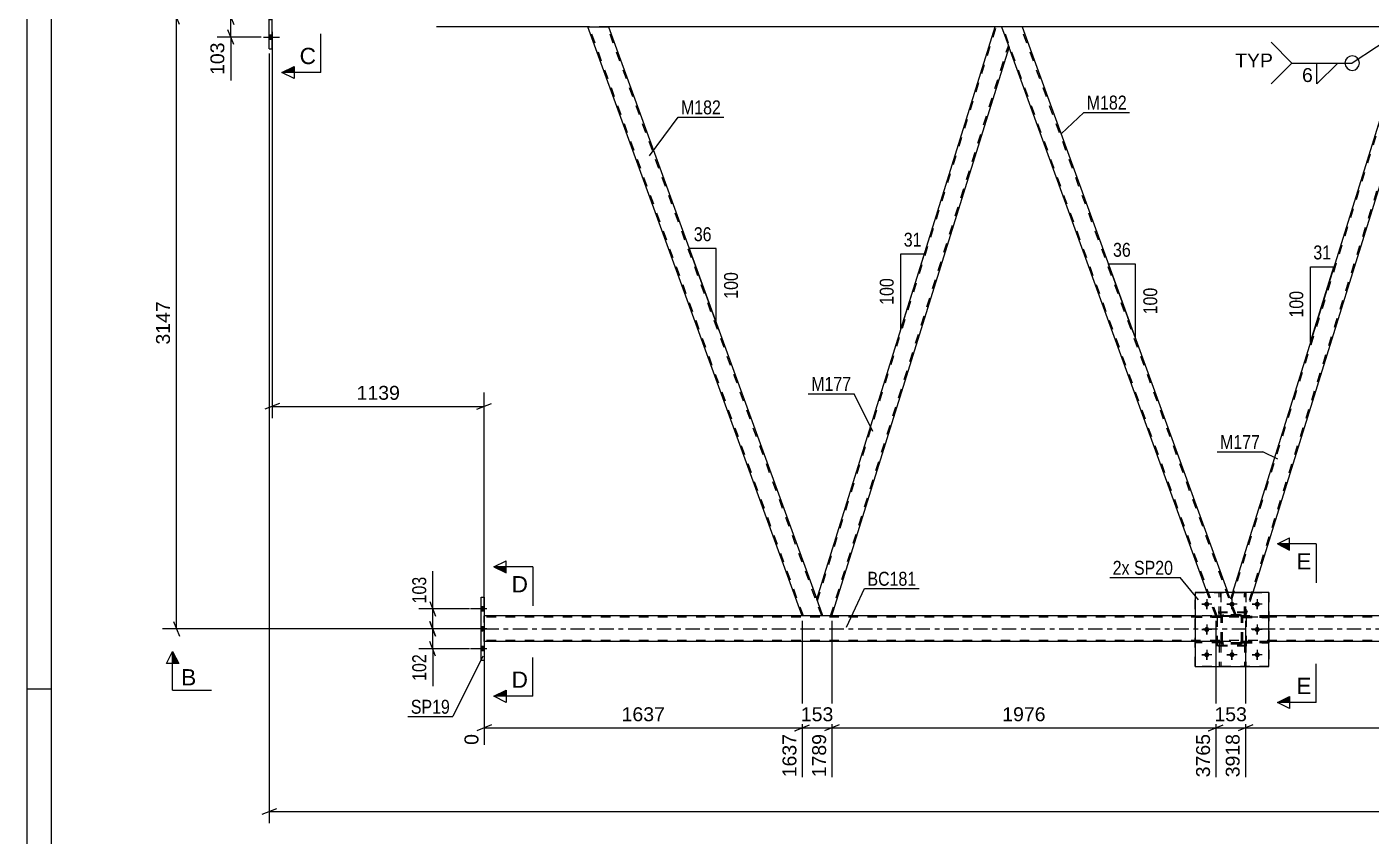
# Model space of a CAD drawing. Header units: millimetres. Extents: x 0 to 841, y 0 to 594.
# Drawn here: x 0 to 276.7, y 267.8 to 434.3 of the extents above; entities that cross this region are included whole.
import ezdxf

# ---------------------------------------------------------------- set-up
doc = ezdxf.new("R2010")
doc.units = ezdxf.units.MM
doc.linetypes.add('DXK_LINE_DOT2', pattern=[3.9198, 1.9599, -1.9599])
doc.linetypes.add('DXK_LINE_DOT3', pattern=[5.9187, 2.979, -0.9799, 0.9799, -0.9799])
doc.styles.add('Arial', font='ARIAL.TTF', dxfattribs={"height": 0.2})
doc.styles.add('Arial Narrow', font='ARIALN.TTF', dxfattribs={"height": 0.2})

# ---------------------------------------------------------------- blocks, each defined once
blk = doc.blocks.new('Unknown-318892525-1113')
at = {"color": 5, "linetype": 'Continuous'}
for p, q in [((0, 594), (0, 0)), ((5, 589), (5, 5)), ((5, 298), (0, 298))]:
    blk.add_line(p, q, dxfattribs=at)
blk = doc.blocks.new('Part-318892525-4749 - 4655')
at = {"color": 2, "linetype": 'Continuous'}
for p, q in [((162.61, 316.53), (199.31, 434.28)), ((200.63, 434.28), (199.31, 434.28)), ((200.63, 434.28), (202.18, 430.03)), ((165.72, 313.06), (202.18, 430.03)), ((163.87, 313.06), (162.61, 316.53))]:
    blk.add_line(p, q, dxfattribs=at)
at = {"color": 7, "linetype": 'DXK_LINE_DOT2'}
for p, q in [((162.74, 316.16), (199.56, 434.28)), ((165.46, 313.06), (202.04, 430.4)), ((165.72, 313.06), (163.87, 313.06))]:
    blk.add_line(p, q, dxfattribs=at)
blk = doc.blocks.new('Part-318892525-4721 - 4655')
at = {"color": 7, "linetype": 'DXK_LINE_DOT2'}
for p, q in [((250.63, 307.52), (250.95, 307.52)), ((250.63, 307.52), (250.63, 302.68)), ((250.95, 307.52), (250.95, 302.68)), ((250.63, 306.92), (250.95, 306.92)), ((250.95, 302.68), (250.63, 302.68))]:
    blk.add_line(p, q, dxfattribs=at)
blk = doc.blocks.new('Part-318892525-4722 - 4655')
at = {"color": 7, "linetype": 'DXK_LINE_DOT2'}
for p, q in [((245.43, 313.04), (245.43, 317.88)), ((245.43, 317.88), (245.75, 317.88)), ((245.75, 317.88), (245.75, 313.04)), ((245.43, 313.64), (245.75, 313.64)), ((245.75, 313.04), (245.43, 313.04))]:
    blk.add_line(p, q, dxfattribs=at)
blk = doc.blocks.new('Part-318892525-4736 - 4655')
at = {"color": 7, "linetype": 'DXK_LINE_DOT2'}
for p, q in [((245.88, 313.04), (240.48, 313.04)), ((240.48, 312.72), (240.48, 313.04)), ((245.88, 312.72), (240.48, 312.72)), ((245.28, 312.72), (245.28, 313.04)), ((245.88, 313.04), (245.88, 312.72))]:
    blk.add_line(p, q, dxfattribs=at)
blk = doc.blocks.new('Part-318892525-4743 - 4655')
at = {"color": 7, "linetype": 'DXK_LINE_DOT2'}
for p, q in [((245.75, 307.52), (245.43, 307.52)), ((245.43, 307.52), (245.43, 302.68)), ((245.75, 307.52), (245.75, 302.68)), ((245.43, 306.92), (245.75, 306.92)), ((245.43, 302.68), (245.75, 302.68))]:
    blk.add_line(p, q, dxfattribs=at)
blk = doc.blocks.new('Part-318892525-4693 - 4655')
at = {"color": 2, "linetype": 'Continuous'}
for p, q in [((49.87, 429.78), (49.87, 442.78)), ((50.51, 442.78), (49.87, 442.78)), ((50.51, 429.78), (50.51, 442.78)), ((49.87, 429.78), (50.51, 429.78))]:
    blk.add_line(p, q, dxfattribs=at)
blk = doc.blocks.new('Part-318892525-4708 - 4655')
at = {"color": 2, "linetype": 'Continuous'}
for p, q in [((93.51, 303.92), (93.51, 316.92)), ((93.51, 316.92), (94.15, 316.92)), ((94.15, 316.92), (94.15, 303.92)), ((94.15, 303.92), (93.51, 303.92))]:
    blk.add_line(p, q, dxfattribs=at)
blk = doc.blocks.new('Part-318892525-4719 - 4655')
at = {"color": 7, "linetype": 'DXK_LINE_DOT2'}
for p, q in [((245.88, 312.8), (245.91, 312.99)), ((245.91, 312.99), (245.88, 312.8)), ((245.88, 307.76), (245.88, 312.8)), ((246.12, 312.8), (246.14, 312.89)), ((246.12, 307.76), (246.12, 312.8)), ((246.14, 312.89), (246.19, 312.97)), ((246.17, 313.25), (246.36, 313.28)), ((246.36, 313.28), (246.17, 313.25)), ((246.19, 312.97), (246.27, 313.02)), ((246.27, 313.02), (246.36, 313.04)), ((249.8, 313.28), (246.36, 313.28)), ((246.36, 313.04), (249.8, 313.04)), ((249.8, 313.28), (249.98, 313.25)), ((249.98, 313.25), (249.8, 313.28)), ((249.8, 313.04), (249.89, 313.02)), ((249.89, 313.02), (249.97, 312.97)), ((249.97, 312.97), (250.02, 312.89)), ((250.02, 312.89), (250.04, 312.8)), ((250.04, 307.76), (250.04, 312.8)), ((250.24, 312.99), (250.28, 312.8)), ((250.28, 312.8), (250.24, 312.99)), ((250.28, 307.76), (250.28, 312.8)), ((245.91, 307.58), (245.88, 307.76)), ((245.88, 307.76), (245.91, 307.58)), ((246.14, 307.67), (246.12, 307.76)), ((246.19, 307.59), (246.14, 307.67)), ((246.36, 307.28), (246.17, 307.32)), ((246.17, 307.32), (246.36, 307.28)), ((246.27, 307.54), (246.19, 307.59)), ((246.36, 307.52), (246.27, 307.54)), ((249.8, 307.52), (246.36, 307.52)), ((249.8, 307.28), (246.36, 307.28)), ((249.89, 307.54), (249.8, 307.52)), ((249.98, 307.32), (249.8, 307.28)), ((249.8, 307.28), (249.98, 307.32)), ((249.97, 307.59), (249.89, 307.54)), ((250.02, 307.67), (249.97, 307.59)), ((250.04, 307.76), (250.02, 307.67)), ((250.28, 307.76), (250.24, 307.58)), ((250.24, 307.58), (250.28, 307.76))]:
    blk.add_line(p, q, dxfattribs=at)
at = {"color": 7, "linetype": 'DXK_LINE_DOT3'}
blk.add_line((248.08, 310.28), (248.08, 310.28), dxfattribs=at)
at = {"color": 7, "linetype": 'DXK_LINE_DOT2'}
for centre, start, end in [((246.36, 312.8), 112.5, 157.5), ((246.36, 312.8), 112.5, 157.5), ((249.8, 312.8), 22.5, 67.5), ((249.8, 312.8), 22.5, 67.5), ((246.36, 307.76), 202.5, 247.5), ((246.36, 307.76), 202.5, 247.5), ((249.8, 307.76), 292.5, 337.5), ((249.8, 307.76), 292.5, 337.5)]:
    blk.add_arc(centre, 0.48, start, end, dxfattribs=at)
blk = doc.blocks.new('Part-318892525-4720 - 4655')
at = {"color": 7, "linetype": 'DXK_LINE_DOT2'}
for p, q in [((245.43, 307.52), (245.75, 307.52)), ((245.43, 307.52), (245.43, 302.68)), ((245.75, 307.52), (245.75, 302.68)), ((245.43, 306.92), (245.75, 306.92)), ((245.75, 302.68), (245.43, 302.68))]:
    blk.add_line(p, q, dxfattribs=at)
blk = doc.blocks.new('Part-318892525-4733 - 4655')
at = {"color": 2, "linetype": 'Continuous'}
for p, q in [((245.43, 317.88), (245.43, 317.88)), ((245.75, 317.88), (245.43, 317.88)), ((245.75, 317.88), (245.75, 317.88))]:
    blk.add_line(p, q, dxfattribs=at)
at = {"color": 7, "linetype": 'DXK_LINE_DOT2'}
for p, q in [((245.43, 313.04), (245.43, 317.88)), ((245.75, 313.04), (245.75, 317.88)), ((245.43, 313.64), (245.75, 313.64)), ((245.75, 313.04), (245.43, 313.04))]:
    blk.add_line(p, q, dxfattribs=at)
blk = doc.blocks.new('Part-318892525-4734 - 4655')
at = {"color": 2, "linetype": 'Continuous'}
for p, q in [((250.63, 317.88), (250.63, 317.88)), ((250.95, 317.88), (250.63, 317.88)), ((250.95, 317.88), (250.95, 317.88))]:
    blk.add_line(p, q, dxfattribs=at)
at = {"color": 7, "linetype": 'DXK_LINE_DOT2'}
for p, q in [((250.63, 313.04), (250.63, 317.88)), ((250.95, 313.04), (250.95, 317.88)), ((250.63, 313.64), (250.95, 313.64)), ((250.95, 313.04), (250.63, 313.04))]:
    blk.add_line(p, q, dxfattribs=at)
blk = doc.blocks.new('Part-318892525-4735 - 4655')
at = {"color": 7, "linetype": 'DXK_LINE_DOT2'}
for p, q in [((245.88, 307.84), (240.48, 307.84)), ((240.48, 307.52), (240.48, 307.84)), ((245.88, 307.52), (240.48, 307.52)), ((245.28, 307.52), (245.28, 307.84)), ((245.88, 307.84), (245.88, 307.52))]:
    blk.add_line(p, q, dxfattribs=at)
blk = doc.blocks.new('Part-318892525-4744 - 4655')
at = {"color": 7, "linetype": 'DXK_LINE_DOT2'}
for p, q in [((250.95, 307.52), (250.63, 307.52)), ((250.63, 307.52), (250.63, 302.68)), ((250.95, 307.52), (250.95, 302.68)), ((250.63, 306.92), (250.95, 306.92)), ((250.63, 302.68), (250.95, 302.68))]:
    blk.add_line(p, q, dxfattribs=at)
blk = doc.blocks.new('Part-318892525-4754 - 4655')
at = {"color": 7, "linetype": 'DXK_LINE_DOT2'}
for p, q in [((284.7, 434.28), (247.88, 316.16)), ((287.17, 430.4), (250.6, 313.06)), ((248.16, 317.88), (247.74, 316.53)), ((249.01, 313.06), (247.74, 316.53)), ((252.35, 317.88), (250.85, 313.06)), ((250.85, 313.06), (249.01, 313.06))]:
    blk.add_line(p, q, dxfattribs=at)
at = {"color": 2, "linetype": 'Continuous'}
for p, q in [((284.44, 434.28), (248.16, 317.88)), ((285.76, 434.28), (284.44, 434.28)), ((287.31, 430.03), (285.76, 434.28)), ((287.31, 430.03), (252.35, 317.88))]:
    blk.add_line(p, q, dxfattribs=at)
blk = doc.blocks.new('Part-318892525-4769 - 4655')
at = {"color": 7, "linetype": 'DXK_LINE_DOT2'}
for p, q in [((250.63, 313.04), (250.63, 317.88)), ((250.63, 317.88), (250.95, 317.88)), ((250.95, 317.88), (250.95, 313.04)), ((250.63, 313.64), (250.95, 313.64)), ((250.95, 313.04), (250.63, 313.04))]:
    blk.add_line(p, q, dxfattribs=at)
blk = doc.blocks.new('Part-318892525-4770 - 4655')
at = {"color": 7, "linetype": 'DXK_LINE_DOT2'}
for p, q in [((245.88, 307.84), (240.48, 307.84)), ((240.48, 307.84), (240.48, 307.52)), ((245.88, 307.52), (240.48, 307.52)), ((245.28, 307.52), (245.28, 307.84)), ((245.88, 307.52), (245.88, 307.84))]:
    blk.add_line(p, q, dxfattribs=at)
blk = doc.blocks.new('Part-318892525-4780 - 4655')
at = {"color": 2, "linetype": 'Continuous'}
for p, q in [((159.61, 313.06), (115.49, 434.28)), ((115.49, 434.28), (119.75, 434.28)), ((119.75, 434.28), (162.61, 316.53))]:
    blk.add_line(p, q, dxfattribs=at)
at = {"color": 7, "linetype": 'DXK_LINE_DOT2'}
for p, q in [((159.87, 313.06), (115.75, 434.28)), ((115.75, 434.28), (115.77, 434.28)), ((163.62, 313.06), (119.5, 434.28)), ((163.87, 313.06), (162.61, 316.53)), ((163.87, 313.06), (159.61, 313.06))]:
    blk.add_line(p, q, dxfattribs=at)
blk = doc.blocks.new('Part-318892525-4781 - 4655')
at = {"color": 7, "linetype": 'DXK_LINE_DOT2'}
for p, q in [((245.88, 313.04), (240.48, 313.04)), ((240.48, 313.04), (240.48, 312.72)), ((245.88, 312.72), (240.48, 312.72)), ((245.28, 312.72), (245.28, 313.04)), ((245.88, 312.72), (245.88, 313.04))]:
    blk.add_line(p, q, dxfattribs=at)
blk = doc.blocks.new('Part-318892525-4782 - 4655')
at = {"color": 7, "linetype": 'DXK_LINE_DOT2'}
for p, q in [((255.68, 307.84), (250.28, 307.84)), ((250.28, 307.84), (250.28, 307.52)), ((250.28, 307.52), (255.68, 307.52)), ((250.88, 307.52), (250.88, 307.84)), ((255.68, 307.52), (255.68, 307.84))]:
    blk.add_line(p, q, dxfattribs=at)
blk = doc.blocks.new('Part-318892525-4783 - 4655')
at = {"color": 7, "linetype": 'DXK_LINE_DOT2'}
for p, q in [((255.68, 313.04), (250.28, 313.04)), ((250.28, 313.04), (250.28, 312.72)), ((250.28, 312.72), (255.68, 312.72)), ((250.88, 312.72), (250.88, 313.04)), ((255.68, 312.72), (255.68, 313.04))]:
    blk.add_line(p, q, dxfattribs=at)
blk = doc.blocks.new('Part-318892525-4784 - 4655')
at = {"color": 7, "linetype": 'DXK_LINE_DOT2'}
for p, q in [((245.88, 312.8), (245.91, 312.99)), ((245.91, 312.99), (245.88, 312.8)), ((245.88, 307.76), (245.88, 312.8)), ((246.12, 312.8), (246.14, 312.89)), ((246.12, 307.76), (246.12, 312.8)), ((246.14, 312.89), (246.19, 312.97)), ((246.17, 313.25), (246.36, 313.28)), ((246.36, 313.28), (246.17, 313.25)), ((246.19, 312.97), (246.27, 313.02)), ((246.27, 313.02), (246.36, 313.04)), ((249.8, 313.28), (246.36, 313.28)), ((246.36, 313.04), (249.8, 313.04)), ((249.8, 313.28), (249.98, 313.25)), ((249.98, 313.25), (249.8, 313.28)), ((249.8, 313.04), (249.89, 313.02)), ((249.89, 313.02), (249.97, 312.97)), ((249.97, 312.97), (250.02, 312.89)), ((250.02, 312.89), (250.04, 312.8)), ((250.04, 307.76), (250.04, 312.8)), ((250.24, 312.99), (250.28, 312.8)), ((250.28, 312.8), (250.24, 312.99)), ((250.28, 307.76), (250.28, 312.8)), ((245.91, 307.58), (245.88, 307.76)), ((245.88, 307.76), (245.91, 307.58)), ((246.14, 307.67), (246.12, 307.76)), ((246.19, 307.59), (246.14, 307.67)), ((246.36, 307.28), (246.17, 307.32)), ((246.17, 307.32), (246.36, 307.28)), ((246.27, 307.54), (246.19, 307.59)), ((246.36, 307.52), (246.27, 307.54)), ((249.8, 307.52), (246.36, 307.52)), ((249.8, 307.28), (246.36, 307.28)), ((249.89, 307.54), (249.8, 307.52)), ((249.98, 307.32), (249.8, 307.28)), ((249.8, 307.28), (249.98, 307.32)), ((249.97, 307.59), (249.89, 307.54)), ((250.02, 307.67), (249.97, 307.59)), ((250.04, 307.76), (250.02, 307.67)), ((250.28, 307.76), (250.24, 307.58)), ((250.24, 307.58), (250.28, 307.76))]:
    blk.add_line(p, q, dxfattribs=at)
at = {"color": 7, "linetype": 'DXK_LINE_DOT3'}
blk.add_line((248.08, 310.28), (248.08, 310.28), dxfattribs=at)
at = {"color": 7, "linetype": 'DXK_LINE_DOT2'}
for centre, start, end in [((246.36, 312.8), 112.5, 157.5), ((246.36, 312.8), 112.5, 157.5), ((249.8, 312.8), 22.5, 67.5), ((249.8, 312.8), 22.5, 67.5), ((246.36, 307.76), 202.5, 247.5), ((246.36, 307.76), 202.5, 247.5), ((249.8, 307.76), 292.5, 337.5), ((249.8, 307.76), 292.5, 337.5)]:
    blk.add_arc(centre, 0.48, start, end, dxfattribs=at)
blk = doc.blocks.new('Part-318892525-4785 - 4655')
at = {"color": 7, "linetype": 'DXK_LINE_DOT2'}
for p, q in [((251.08, 313.68), (245.08, 313.68)), ((245.08, 306.88), (245.08, 313.68)), ((251.08, 306.88), (251.08, 313.68)), ((251.08, 306.88), (245.08, 306.88))]:
    blk.add_line(p, q, dxfattribs=at)
blk = doc.blocks.new('Part-318892525-4786 - 4655')
at = {"color": 7, "linetype": 'DXK_LINE_DOT2'}
for p, q in [((251.08, 313.82), (245.08, 313.82)), ((245.08, 307.02), (245.08, 313.82)), ((251.08, 307.02), (251.08, 313.82)), ((251.08, 307.02), (245.08, 307.02))]:
    blk.add_line(p, q, dxfattribs=at)
blk = doc.blocks.new('Part-318892525-4791 - 4655')
at = {"color": 2, "linetype": 'Continuous'}
for p, q in [((204.89, 434.28), (200.63, 434.28)), ((204.89, 434.28), (247.25, 317.88)), ((242.99, 317.88), (202.18, 430.03))]:
    blk.add_line(p, q, dxfattribs=at)
at = {"color": 7, "linetype": 'DXK_LINE_DOT2'}
for p, q in [((200.63, 434.28), (202.18, 430.03)), ((245, 313.06), (200.88, 434.28)), ((200.88, 434.28), (200.9, 434.28)), ((248.75, 313.06), (204.63, 434.28)), ((244.75, 313.06), (242.99, 317.88)), ((249.01, 313.06), (247.25, 317.88)), ((249.01, 313.06), (244.75, 313.06))]:
    blk.add_line(p, q, dxfattribs=at)
blk = doc.blocks.new('Part-318892525-4819 - 4655')
at = {"color": 7, "linetype": 'DXK_LINE_DOT2'}
for p, q in [((250.28, 312.72), (250.28, 313.04)), ((250.28, 313.04), (255.68, 313.04)), ((255.68, 312.72), (250.28, 312.72)), ((250.88, 312.72), (250.88, 313.04)), ((255.68, 313.04), (255.68, 312.72))]:
    blk.add_line(p, q, dxfattribs=at)
blk = doc.blocks.new('Part-318892525-4824 - 4655')
at = {"color": 7, "linetype": 'DXK_LINE_DOT2'}
for p, q in [((240.48, 302.68), (240.48, 317.88)), ((240.48, 317.88), (255.68, 317.88)), ((255.68, 317.88), (255.68, 302.68)), ((255.68, 302.68), (240.48, 302.68))]:
    blk.add_line(p, q, dxfattribs=at)
blk = doc.blocks.new('Part-318892525-4829 - 4655')
at = {"color": 2, "linetype": 'Continuous'}
for p, q in [((255.68, 317.88), (240.48, 317.88)), ((240.48, 317.88), (240.48, 302.68)), ((255.68, 302.68), (255.68, 317.88)), ((240.48, 302.68), (255.68, 302.68))]:
    blk.add_line(p, q, dxfattribs=at)
blk = doc.blocks.new('Part-318892525-4842 - 4655')
at = {"color": 7, "linetype": 'DXK_LINE_DOT2'}
for p, q in [((250.28, 307.52), (250.28, 307.84)), ((250.28, 307.84), (255.68, 307.84)), ((255.68, 307.52), (250.28, 307.52)), ((250.88, 307.52), (250.88, 307.84)), ((255.68, 307.84), (255.68, 307.52))]:
    blk.add_line(p, q, dxfattribs=at)
blk = doc.blocks.new('Bolt-318892525-4871 - 4655')
at = {"linetype": 'Continuous'}
for points in [[(50.51, 439.94), (50.51, 440.82), (49.87, 440.82), (49.87, 439.94)], [(50.51, 439.94), (50.51, 440.82), (49.87, 440.82), (49.87, 439.94)], [(50.51, 439.94), (50.51, 440.82), (49.87, 440.82), (49.87, 439.94)], [(50.51, 435.82), (50.51, 436.7), (49.87, 436.7), (49.87, 435.82)], [(50.51, 435.82), (50.51, 436.7), (49.87, 436.7), (49.87, 435.82)], [(50.51, 431.74), (50.51, 432.62), (49.87, 432.62), (49.87, 431.74)], [(50.51, 431.74), (50.51, 432.62), (49.87, 432.62), (49.87, 431.74)], [(50.51, 431.74), (50.51, 432.62), (49.87, 432.62), (49.87, 431.74)]]:
    blk.add_hatch(color=1, dxfattribs=at).paths.add_polyline_path(points)
at = {"color": 1, "linetype": 'Continuous'}
for p, q in [((48.71, 440.38), (52.03, 440.38)), ((48.71, 440.38), (52.03, 440.38)), ((48.71, 440.38), (52.03, 440.38)), ((49.87, 440.82), (50.51, 440.82)), ((49.87, 440.82), (50.51, 440.82)), ((49.87, 440.82), (50.51, 440.82)), ((49.87, 439.94), (50.51, 439.94)), ((49.87, 439.94), (50.51, 439.94)), ((49.87, 439.94), (50.51, 439.94)), ((48.71, 436.26), (52.03, 436.26)), ((48.71, 436.26), (52.03, 436.26)), ((49.87, 436.7), (50.51, 436.7)), ((49.87, 436.7), (50.51, 436.7)), ((49.87, 435.82), (50.51, 435.82)), ((49.87, 435.82), (50.51, 435.82)), ((48.71, 432.18), (52.03, 432.18)), ((48.71, 432.18), (52.03, 432.18)), ((48.71, 432.18), (52.03, 432.18)), ((49.87, 432.62), (50.51, 432.62)), ((49.87, 432.62), (50.51, 432.62)), ((49.87, 432.62), (50.51, 432.62)), ((49.87, 431.74), (50.51, 431.74)), ((49.87, 431.74), (50.51, 431.74)), ((49.87, 431.74), (50.51, 431.74))]:
    blk.add_line(p, q, dxfattribs=at)
blk = doc.blocks.new('Bolt-318892525-4874 - 4655')
at = {"linetype": 'Continuous'}
for points in [[(94.15, 314.08), (94.15, 314.96), (93.51, 314.96), (93.51, 314.08)], [(94.15, 314.08), (94.15, 314.96), (93.51, 314.96), (93.51, 314.08)], [(94.15, 314.08), (94.15, 314.96), (93.51, 314.96), (93.51, 314.08)], [(94.15, 309.96), (94.15, 310.84), (93.51, 310.84), (93.51, 309.96)], [(94.15, 309.96), (94.15, 310.84), (93.51, 310.84), (93.51, 309.96)], [(94.15, 305.88), (94.15, 306.76), (93.51, 306.76), (93.51, 305.88)], [(94.15, 305.88), (94.15, 306.76), (93.51, 306.76), (93.51, 305.88)], [(94.15, 305.88), (94.15, 306.76), (93.51, 306.76), (93.51, 305.88)]]:
    blk.add_hatch(color=1, dxfattribs=at).paths.add_polyline_path(points)
at = {"color": 1, "linetype": 'Continuous'}
for p, q in [((94.67, 314.52), (91.35, 314.52)), ((94.67, 314.52), (91.35, 314.52)), ((94.67, 314.52), (91.35, 314.52)), ((94.15, 314.96), (93.51, 314.96)), ((94.15, 314.96), (93.51, 314.96)), ((94.15, 314.96), (93.51, 314.96)), ((94.15, 314.08), (93.51, 314.08)), ((94.15, 314.08), (93.51, 314.08)), ((94.15, 314.08), (93.51, 314.08)), ((94.67, 310.4), (91.35, 310.4)), ((94.67, 310.4), (91.35, 310.4)), ((94.15, 310.84), (93.51, 310.84)), ((94.15, 310.84), (93.51, 310.84)), ((94.15, 309.96), (93.51, 309.96)), ((94.15, 309.96), (93.51, 309.96)), ((94.67, 306.32), (91.35, 306.32)), ((94.67, 306.32), (91.35, 306.32)), ((94.67, 306.32), (91.35, 306.32)), ((94.15, 306.76), (93.51, 306.76)), ((94.15, 306.76), (93.51, 306.76)), ((94.15, 306.76), (93.51, 306.76)), ((94.15, 305.88), (93.51, 305.88)), ((94.15, 305.88), (93.51, 305.88)), ((94.15, 305.88), (93.51, 305.88))]:
    blk.add_line(p, q, dxfattribs=at)
blk = doc.blocks.new('Bolt-318892525-4875 - 4655')
at = {"color": 1, "linetype": 'Continuous'}
for p, q in [((241.84, 315.48), (242.53, 315.48)), ((242.88, 316.52), (242.88, 315.83)), ((243.92, 315.48), (243.22, 315.48)), ((247.04, 315.48), (247.73, 315.48)), ((248.08, 316.52), (248.08, 315.83)), ((249.12, 315.48), (248.42, 315.48)), ((252.24, 315.48), (252.93, 315.48)), ((253.28, 316.52), (253.28, 315.83)), ((254.32, 315.48), (253.62, 315.48)), ((242.88, 314.44), (242.88, 315.14)), ((248.08, 314.44), (248.08, 315.14)), ((253.28, 314.44), (253.28, 315.14)), ((241.84, 310.28), (242.53, 310.28)), ((242.88, 311.32), (242.88, 310.63)), ((242.88, 309.24), (242.88, 309.94)), ((243.92, 310.28), (243.22, 310.28)), ((252.24, 310.28), (252.93, 310.28)), ((253.28, 311.32), (253.28, 310.63)), ((253.28, 309.24), (253.28, 309.94)), ((254.32, 310.28), (253.62, 310.28)), ((241.84, 305.08), (242.53, 305.08)), ((242.88, 306.12), (242.88, 305.43)), ((242.88, 304.04), (242.88, 304.74)), ((243.92, 305.08), (243.22, 305.08)), ((247.04, 305.08), (247.73, 305.08)), ((248.08, 306.12), (248.08, 305.43)), ((248.08, 304.04), (248.08, 304.74)), ((249.12, 305.08), (248.42, 305.08)), ((252.24, 305.08), (252.93, 305.08)), ((253.28, 306.12), (253.28, 305.43)), ((253.28, 304.04), (253.28, 304.74)), ((254.32, 305.08), (253.62, 305.08))]:
    blk.add_line(p, q, dxfattribs=at)
blk = doc.blocks.new('Bolt-318892525-4908 - 4655')
at = {"linetype": 'Continuous'}
for points in [[(243.4, 315.48, -1), (242.36, 315.48, -1)], [(248.6, 315.48, -1), (247.56, 315.48, -1)], [(253.8, 315.48, -1), (252.76, 315.48, -1)], [(243.4, 310.28, -1), (242.36, 310.28, -1)], [(253.8, 310.28, -1), (252.76, 310.28, -1)], [(243.4, 305.08, -1), (242.36, 305.08, -1)], [(248.6, 305.08, -1), (247.56, 305.08, -1)], [(253.8, 305.08, -1), (252.76, 305.08, -1)]]:
    blk.add_hatch(color=1, dxfattribs=at).paths.add_polyline_path(points)
at = {"color": 1, "linetype": 'Continuous'}
for p, q in [((243.92, 315.48), (241.84, 315.48)), ((242.88, 316.52), (242.88, 314.44)), ((249.12, 315.48), (247.04, 315.48)), ((248.08, 316.52), (248.08, 314.44)), ((254.32, 315.48), (252.24, 315.48)), ((253.28, 316.52), (253.28, 314.44)), ((243.92, 310.28), (241.84, 310.28)), ((242.88, 311.32), (242.88, 309.24)), ((254.32, 310.28), (252.24, 310.28)), ((253.28, 311.32), (253.28, 309.24)), ((243.92, 305.08), (241.84, 305.08)), ((242.88, 306.12), (242.88, 304.04)), ((249.12, 305.08), (247.04, 305.08)), ((248.08, 306.12), (248.08, 304.04)), ((254.32, 305.08), (252.24, 305.08)), ((253.28, 306.12), (253.28, 304.04))]:
    blk.add_line(p, q, dxfattribs=at)
blk = doc.blocks.new('Part-318892525-5029 - 4655')
at = {"color": 2, "linetype": 'Continuous'}
for p, q in [((115.49, 434.28), (84.35, 434.28)), ((199.31, 434.28), (119.75, 434.28)), ((284.44, 434.28), (204.89, 434.28))]:
    blk.add_line(p, q, dxfattribs=at)
at = {"color": 7, "linetype": 'DXK_LINE_DOT2'}
for p, q in [((119.75, 434.28), (115.49, 434.28)), ((204.89, 434.28), (199.31, 434.28))]:
    blk.add_line(p, q, dxfattribs=at)
blk = doc.blocks.new('Part-318892525-5034 - 4655')
at = {"color": 2, "linetype": 'Continuous'}
for p, q in [((240.48, 313.06), (94.15, 313.06)), ((495.69, 313.06), (255.68, 313.06)), ((240.48, 307.78), (94.15, 307.78)), ((495.69, 307.78), (255.68, 307.78))]:
    blk.add_line(p, q, dxfattribs=at)
at = {"color": 7, "linetype": 'DXK_LINE_DOT2'}
for p, q in [((94.15, 307.78), (94.15, 313.06)), ((778.64, 312.82), (94.15, 312.82)), ((255.68, 313.06), (240.48, 313.06)), ((778.64, 308.02), (94.15, 308.02)), ((255.68, 307.78), (240.48, 307.78))]:
    blk.add_line(p, q, dxfattribs=at)
at = {"color": 7, "linetype": 'DXK_LINE_DOT3'}
blk.add_line((94.15, 310.42), (778.64, 310.42), dxfattribs=at)
blk = doc.blocks.new('StraightDimension-318892525-6039 - 4655')
at = {"color": 7, "linetype": 'Continuous'}
for p, q in [((165.72, 312.06), (165.72, 279.87)), ((244.75, 312.06), (244.75, 279.87)), ((167.22, 290.66), (164.22, 289.46)), ((243.25, 289.46), (246.25, 290.66)), ((165.72, 290.06), (244.75, 290.06))]:
    blk.add_line(p, q, dxfattribs=at)
at = {"color": 0}
blk.add_wipeout([(210.28, 290.81), (210.28, 295.01), (200.19, 295.01), (200.19, 290.81)], dxfattribs=at)
at = {"color": 0, "linetype": 'Continuous'}
blk.add_wipeout([(244.15, 289.36), (239.95, 289.36), (239.95, 279.27), (244.15, 279.27)], dxfattribs=at)
at = {"color": 3, "style": 'Arial'}
blk.add_text('1976', height=2.865, dxfattribs=at).set_placement((200.79, 291.41))
at = {"color": 3, "linetype": 'Continuous', "style": 'Arial'}
blk.add_text('3765', height=2.865, rotation=90.0002, dxfattribs=at).set_placement((243.55, 279.87))
blk = doc.blocks.new('AngleDimension-318892525-6091 - 4655')
at = {"color": 7, "linetype": 'Continuous'}
for p, q in [((264.25, 384.94), (269.07, 384.94)), ((264.25, 369.48), (269.07, 384.94)), ((264.25, 369.48), (264.25, 384.94)), ((265.8, 374.48), (269.07, 384.94))]:
    blk.add_line(p, q, dxfattribs=at)
at = {"color": 0}
for points in [[(269.08, 385.84), (269.08, 390.04), (264.23, 390.04), (264.23, 385.84)], [(263.35, 380.55), (259.15, 380.55), (259.15, 373.87), (263.35, 373.87)]]:
    blk.add_wipeout(points, dxfattribs=at)
at = {"color": 3, "style": 'Arial Narrow'}
blk.add_text('31', height=2.863, dxfattribs=at).set_placement((264.83, 386.44))
blk.add_text('100', height=2.863, rotation=90.0002, dxfattribs=at).set_placement((262.75, 374.47))
blk = doc.blocks.new('StraightDimension-318892525-5765 - 4655')
at = {"color": 7, "linetype": 'Continuous'}
for p, q in [((159.61, 312.06), (159.61, 279.87)), ((94.15, 306.78), (94.15, 286.54)), ((95.65, 290.66), (92.65, 289.46)), ((158.11, 289.46), (161.11, 290.66)), ((94.15, 290.06), (159.61, 290.06))]:
    blk.add_line(p, q, dxfattribs=at)
at = {"color": 0}
blk.add_wipeout([(131.93, 290.81), (131.93, 295.01), (121.83, 295.01), (121.83, 290.81)], dxfattribs=at)
at = {"color": 0, "linetype": 'Continuous'}
for points in [[(93.55, 289.36), (89.35, 289.36), (89.35, 285.94), (93.55, 285.94)], [(159.01, 289.36), (154.81, 289.36), (154.81, 279.27), (159.01, 279.27)]]:
    blk.add_wipeout(points, dxfattribs=at)
at = {"color": 3, "style": 'Arial'}
blk.add_text('1637', height=2.865, dxfattribs=at).set_placement((122.43, 291.41))
at = {"color": 3, "linetype": 'Continuous', "style": 'Arial'}
for s, height, p in [('0', 2.87, (92.95, 286.54)), ('1637', 2.865, (158.41, 279.87))]:
    blk.add_text(s, height=height, rotation=90.0002, dxfattribs=at).set_placement(p)
blk = doc.blocks.new('StraightDimension-318892525-12120 - 4655')
at = {"color": 7, "linetype": 'Continuous'}
for p, q in [((91.11, 310.4), (80.7, 310.4)), ((82.95, 311.9), (84.15, 308.9)), ((83.55, 306.32), (83.55, 310.4)), ((84.15, 304.82), (82.95, 307.82)), ((91.11, 306.32), (80.7, 306.32))]:
    blk.add_line(p, q, dxfattribs=at)
at = {"color": 0}
blk.add_wipeout([(82.8, 305.8), (78.6, 305.8), (78.6, 299.11), (82.8, 299.11)], dxfattribs=at)
at = {"color": 7, "linetype": 'Continuous'}
blk.add_line((83.55, 306.32), (83.55, 298.59), dxfattribs=at)
blk.add_line((83.55, 306.32), (83.55, 298.59), dxfattribs=at)
at = {"color": 3, "style": 'Arial Narrow'}
blk.add_text('102', height=2.863, rotation=90.0002, dxfattribs=at).set_placement((82.2, 299.71))
blk = doc.blocks.new('StraightDimension-318892525-6076 - 4655')
at = {"color": 7, "linetype": 'Continuous'}
for p, q in [((31.4, 434.78), (30.2, 437.78)), ((49.51, 436.28), (27.95, 436.28)), ((30.8, 310.42), (30.8, 436.28)), ((92.51, 310.42), (27.95, 310.42)), ((30.2, 311.92), (31.4, 308.92))]:
    blk.add_line(p, q, dxfattribs=at)
at = {"color": 0}
blk.add_wipeout([(30.05, 378.4), (25.85, 378.4), (25.85, 368.31), (30.05, 368.31)], dxfattribs=at)
at = {"color": 3, "style": 'Arial'}
blk.add_text('3147', height=2.865, rotation=90.0002, dxfattribs=at).set_placement((29.45, 368.91))
blk = doc.blocks.new('AngleDimension-318892525-5162 - 4655')
at = {"color": 7, "linetype": 'Continuous'}
for p, q in [((179.93, 387.57), (184.75, 387.57)), ((179.93, 372.1), (184.75, 387.57)), ((179.93, 372.1), (179.93, 387.57)), ((180.61, 374.29), (184.75, 387.57))]:
    blk.add_line(p, q, dxfattribs=at)
at = {"color": 0}
for points in [[(184.77, 388.47), (184.77, 392.67), (179.91, 392.67), (179.91, 388.47)], [(179.03, 383.18), (174.83, 383.18), (174.83, 376.49), (179.03, 376.49)]]:
    blk.add_wipeout(points, dxfattribs=at)
at = {"color": 3, "style": 'Arial Narrow'}
blk.add_text('31', height=2.863, dxfattribs=at).set_placement((180.51, 389.07))
blk.add_text('100', height=2.863, rotation=90.0002, dxfattribs=at).set_placement((178.43, 377.09))
blk = doc.blocks.new('StraightDimension-318892525-5675 - 4655')
at = {"color": 7, "linetype": 'Continuous'}
for p, q in [((41.39, 437.78), (42.59, 434.78)), ((48.87, 436.28), (39.14, 436.28)), ((41.99, 432.18), (41.99, 436.28)), ((48.25, 432.18), (39.14, 432.18)), ((42.59, 430.68), (41.39, 433.68))]:
    blk.add_line(p, q, dxfattribs=at)
at = {"color": 0}
blk.add_wipeout([(41.24, 431.66), (37.04, 431.66), (37.04, 423.79), (41.24, 423.79)], dxfattribs=at)
at = {"color": 7, "linetype": 'Continuous'}
blk.add_line((41.99, 432.18), (41.99, 423.26), dxfattribs=at)
blk.add_line((41.99, 432.18), (41.99, 423.26), dxfattribs=at)
at = {"color": 3, "style": 'Arial'}
blk.add_text('103', height=2.865, rotation=90.0002, dxfattribs=at).set_placement((40.64, 424.39))
blk = doc.blocks.new('StraightDimension-318892525-5692 - 4655')
at = {"color": 7, "linetype": 'Continuous'}
for p, q in [((49.87, 428.78), (49.87, 270.41)), ((51.37, 273.41), (48.37, 272.21)), ((49.87, 272.81), (787.9, 272.81))]:
    blk.add_line(p, q, dxfattribs=at)
blk = doc.blocks.new('StraightDimension-318892525-5743 - 4655')
at = {"color": 7, "linetype": 'Continuous'}
for p, q in [((50.51, 433.28), (50.51, 353.8)), ((94.15, 314.06), (94.15, 359.05)), ((52.01, 356.8), (49.01, 355.6)), ((50.51, 356.2), (94.15, 356.2)), ((92.65, 355.6), (95.65, 356.8))]:
    blk.add_line(p, q, dxfattribs=at)
at = {"color": 0}
blk.add_wipeout([(77.38, 356.95), (77.38, 361.15), (67.28, 361.15), (67.28, 356.95)], dxfattribs=at)
at = {"color": 3, "style": 'Arial'}
blk.add_text('1139', height=2.865, dxfattribs=at).set_placement((67.88, 357.55))
blk = doc.blocks.new('AngleDimension-318892525-15263 - 4655')
at = {"color": 7, "linetype": 'Continuous'}
for p, q in [((141.88, 388.69), (136.34, 388.69)), ((141.88, 373.47), (136.34, 388.69)), ((141.88, 373.47), (141.88, 388.69)), ((142.62, 371.45), (141.88, 373.47))]:
    blk.add_line(p, q, dxfattribs=at)
at = {"color": 0}
for points in [[(141.54, 389.59), (141.54, 393.79), (136.69, 393.79), (136.69, 389.59)], [(146.98, 384.42), (142.78, 384.42), (142.78, 377.74), (146.98, 377.74)]]:
    blk.add_wipeout(points, dxfattribs=at)
at = {"color": 3, "style": 'Arial Narrow'}
blk.add_text('36', height=2.863, dxfattribs=at).set_placement((137.29, 390.19))
blk.add_text('100', height=2.863, rotation=90.0002, dxfattribs=at).set_placement((146.38, 378.34))
blk = doc.blocks.new('StraightDimension-318892525-6003 - 4655')
at = {"color": 7, "linetype": 'Continuous'}
for p, q in [((250.85, 312.06), (250.85, 279.87)), ((329.88, 312.06), (329.88, 279.87)), ((252.35, 290.66), (249.35, 289.46)), ((328.38, 289.46), (331.38, 290.66)), ((250.85, 290.06), (329.88, 290.06))]:
    blk.add_line(p, q, dxfattribs=at)
at = {"color": 0}
blk.add_wipeout([(295.41, 290.81), (295.41, 295.01), (285.32, 295.01), (285.32, 290.81)], dxfattribs=at)
at = {"color": 0, "linetype": 'Continuous'}
blk.add_wipeout([(329.28, 289.36), (325.08, 289.36), (325.08, 279.27), (329.28, 279.27)], dxfattribs=at)
at = {"color": 3, "style": 'Arial'}
blk.add_text('1976', height=2.865, dxfattribs=at).set_placement((285.92, 291.41))
at = {"color": 3, "linetype": 'Continuous', "style": 'Arial'}
blk.add_text('5893', height=2.865, rotation=90.0002, dxfattribs=at).set_placement((328.68, 279.87))
blk = doc.blocks.new('StraightDimension-318892525-6023 - 4655')
at = {"color": 7, "linetype": 'Continuous'}
for p, q in [((244.75, 312.06), (244.75, 279.87)), ((250.85, 312.06), (250.85, 279.87)), ((243.25, 289.46), (246.25, 290.66)), ((252.35, 290.66), (249.35, 289.46)), ((244.75, 290.06), (250.85, 290.06))]:
    blk.add_line(p, q, dxfattribs=at)
at = {"color": 0}
blk.add_wipeout([(251.74, 290.81), (251.74, 295.01), (243.86, 295.01), (243.86, 290.81)], dxfattribs=at)
at = {"color": 0, "linetype": 'Continuous'}
blk.add_wipeout([(250.25, 289.36), (246.05, 289.36), (246.05, 279.27), (250.25, 279.27)], dxfattribs=at)
at = {"color": 3, "style": 'Arial'}
blk.add_text('153', height=2.865, dxfattribs=at).set_placement((244.46, 291.41))
at = {"color": 3, "linetype": 'Continuous', "style": 'Arial'}
blk.add_text('3918', height=2.865, rotation=90.0002, dxfattribs=at).set_placement((249.65, 279.87))
blk = doc.blocks.new('StraightDimension-318892525-6055 - 4655')
at = {"color": 7, "linetype": 'Continuous'}
for p, q in [((159.61, 312.06), (159.61, 279.87)), ((165.72, 312.06), (165.72, 279.87)), ((158.11, 289.46), (161.11, 290.66)), ((167.22, 290.66), (164.22, 289.46)), ((159.61, 290.06), (165.72, 290.06))]:
    blk.add_line(p, q, dxfattribs=at)
at = {"color": 0}
blk.add_wipeout([(166.6, 290.81), (166.6, 295.01), (158.73, 295.01), (158.73, 290.81)], dxfattribs=at)
at = {"color": 0, "linetype": 'Continuous'}
blk.add_wipeout([(165.12, 289.36), (160.92, 289.36), (160.92, 279.27), (165.12, 279.27)], dxfattribs=at)
at = {"color": 3, "style": 'Arial'}
blk.add_text('153', height=2.865, dxfattribs=at).set_placement((159.33, 291.41))
at = {"color": 3, "linetype": 'Continuous', "style": 'Arial'}
blk.add_text('1789', height=2.865, rotation=90.0002, dxfattribs=at).set_placement((164.52, 279.87))
blk = doc.blocks.new('StraightDimension-318892525-12122 - 4655')
at = {"color": 7, "linetype": 'Continuous'}
for p, q in [((82.95, 316.02), (84.15, 313.02)), ((91.11, 314.52), (80.7, 314.52)), ((83.55, 310.4), (83.55, 314.52)), ((91.11, 310.4), (80.7, 310.4)), ((84.15, 308.9), (82.95, 311.9))]:
    blk.add_line(p, q, dxfattribs=at)
at = {"color": 0}
blk.add_wipeout([(82.8, 321.73), (78.6, 321.73), (78.6, 315.05), (82.8, 315.05)], dxfattribs=at)
at = {"color": 7, "linetype": 'Continuous'}
blk.add_line((83.55, 314.52), (83.55, 322.26), dxfattribs=at)
blk.add_line((83.55, 314.52), (83.55, 322.26), dxfattribs=at)
at = {"color": 3, "style": 'Arial Narrow'}
blk.add_text('103', height=2.863, rotation=90.0002, dxfattribs=at).set_placement((82.2, 315.65))
blk = doc.blocks.new('AngleDimension-318892525-15277 - 4655')
at = {"color": 7, "linetype": 'Continuous'}
for p, q in [((227.75, 371.47), (222.65, 385.48)), ((228.19, 385.48), (222.65, 385.48)), ((228.19, 370.26), (222.65, 385.48)), ((228.19, 370.26), (228.19, 385.48))]:
    blk.add_line(p, q, dxfattribs=at)
at = {"color": 0}
for points in [[(227.85, 386.38), (227.85, 390.58), (222.99, 390.58), (222.99, 386.38)], [(233.29, 381.21), (229.09, 381.21), (229.09, 374.53), (233.29, 374.53)]]:
    blk.add_wipeout(points, dxfattribs=at)
at = {"color": 3, "style": 'Arial Narrow'}
blk.add_text('36', height=2.863, dxfattribs=at).set_placement((223.59, 386.98))
blk.add_text('100', height=2.863, rotation=90.0002, dxfattribs=at).set_placement((232.69, 375.13))
blk = doc.blocks.new('WeldMark-318892525-6353 - 4655')
at = {"linetype": 'Continuous'}
blk.add_hatch(color=30, dxfattribs=at).paths.add_polyline_path([(281.6, 433.5), (284.52, 434.52), (282.42, 432.25)])
at = {"color": 30, "linetype": 'Continuous'}
blk.add_line((284.52, 434.52), (272.82, 426.84), dxfattribs=at)
at = {"color": 3, "linetype": 'Continuous'}
for q in [(256.11, 431.13), (256.11, 422.56)]:
    blk.add_line((260.39, 426.84), q, dxfattribs=at)
for start, end in [(90, 270), (270, 90)]:
    blk.add_arc((272.82, 426.84), 1.5, start, end, dxfattribs=at)
at = {"color": 0}
blk.add_wipeout([(264.92, 422.74), (264.92, 426.14), (262.29, 426.14), (262.29, 422.74)], dxfattribs=at)
at = {"color": 30, "linetype": 'Continuous'}
blk.add_line((260.39, 426.84), (272.82, 426.84), dxfattribs=at)
at = {"color": 3, "linetype": 'Continuous'}
for p, q in [((265.57, 426.84), (269.86, 426.84)), ((269.86, 426.84), (265.57, 422.56)), ((265.57, 422.56), (265.57, 426.84))]:
    blk.add_line(p, q, dxfattribs=at)
at = {"color": 3, "style": 'Arial'}
blk.add_text('6', height=2.87, dxfattribs=at).set_placement((262.49, 422.94))
at = {"color": 0, "linetype": 'Continuous'}
blk.add_wipeout([(256.49, 425.94), (256.49, 428.94), (248.72, 428.94), (248.72, 425.94)], dxfattribs=at)
blk.add_wipeout([(256.49, 425.94), (256.49, 428.94), (248.72, 428.94), (248.72, 425.94)], dxfattribs=at)
at = {"color": 3, "linetype": 'Continuous', "style": 'Arial'}
blk.add_text('TYP', height=2.865, dxfattribs=at).set_placement((248.72, 425.94))
blk = doc.blocks.new('Mark-318892525-4704 - 4655')
at = {"color": 0}
blk.add_wipeout([(87.08, 292.95), (87.08, 295.95), (79.04, 295.95), (79.04, 292.95)], dxfattribs=at)
blk.add_wipeout([(87.08, 292.95), (87.08, 295.95), (79.04, 295.95), (79.04, 292.95)], dxfattribs=at)
at = {"color": 30, "linetype": 'Continuous'}
for p in [(93.87, 304.79), (78.44, 292.35)]:
    blk.add_line(p, (87.68, 292.35), dxfattribs=at)
at = {"color": 3, "style": 'Arial Narrow'}
blk.add_text('SP19', height=2.863, dxfattribs=at).set_placement((79.04, 292.95))
blk = doc.blocks.new('Mark-318892525-4745 - 4655')
at = {"color": 0}
blk.add_wipeout([(169.68, 359.39), (169.68, 362.39), (161.46, 362.39), (161.46, 359.39)], dxfattribs=at)
blk.add_wipeout([(169.68, 359.39), (169.68, 362.39), (161.46, 362.39), (161.46, 359.39)], dxfattribs=at)
at = {"color": 30, "linetype": 'Continuous'}
for p in [(160.86, 358.79), (174.13, 351.04)]:
    blk.add_line(p, (170.28, 358.79), dxfattribs=at)
at = {"color": 3, "style": 'Arial Narrow'}
blk.add_text('M177', height=2.863, dxfattribs=at).set_placement((161.46, 359.39))
blk = doc.blocks.new('Mark-318892525-4750 - 4655')
at = {"color": 0}
blk.add_wipeout([(253.85, 347.43), (253.85, 350.43), (245.62, 350.43), (245.62, 347.43)], dxfattribs=at)
blk.add_wipeout([(253.85, 347.43), (253.85, 350.43), (245.62, 350.43), (245.62, 347.43)], dxfattribs=at)
at = {"color": 30, "linetype": 'Continuous'}
for p in [(245.02, 346.83), (257.49, 345.35)]:
    blk.add_line(p, (254.45, 346.83), dxfattribs=at)
at = {"color": 3, "style": 'Arial Narrow'}
blk.add_text('M177', height=2.863, dxfattribs=at).set_placement((245.62, 347.43))
blk = doc.blocks.new('Mark-318892525-4776 - 4655')
at = {"color": 0}
blk.add_wipeout([(142.88, 416.29), (142.88, 419.29), (134.65, 419.29), (134.65, 416.29)], dxfattribs=at)
blk.add_wipeout([(142.88, 416.29), (142.88, 419.29), (134.65, 419.29), (134.65, 416.29)], dxfattribs=at)
at = {"color": 30, "linetype": 'Continuous'}
for p, q in [((128.18, 407.72), (134.05, 415.69)), ((134.05, 415.69), (143.48, 415.69))]:
    blk.add_line(p, q, dxfattribs=at)
at = {"color": 3, "style": 'Arial Narrow'}
blk.add_text('M182', height=2.863, dxfattribs=at).set_placement((134.65, 416.29))
blk = doc.blocks.new('Mark-318892525-4787 - 4655')
at = {"color": 0}
blk.add_wipeout([(226.41, 417.28), (226.41, 420.28), (218.19, 420.28), (218.19, 417.28)], dxfattribs=at)
blk.add_wipeout([(226.41, 417.28), (226.41, 420.28), (218.19, 420.28), (218.19, 417.28)], dxfattribs=at)
at = {"color": 30, "linetype": 'Continuous'}
for p, q in [((212.9, 412.26), (217.59, 416.68)), ((217.59, 416.68), (227.01, 416.68))]:
    blk.add_line(p, q, dxfattribs=at)
at = {"color": 3, "style": 'Arial Narrow'}
blk.add_text('M182', height=2.863, dxfattribs=at).set_placement((218.19, 417.28))
blk = doc.blocks.new('Mark-318892525-5030 - 4655')
at = {"color": 0}
blk.add_wipeout([(183.09, 319.29), (183.09, 322.29), (173.04, 322.29), (173.04, 319.29)], dxfattribs=at)
blk.add_wipeout([(183.09, 319.29), (183.09, 322.29), (173.04, 322.29), (173.04, 319.29)], dxfattribs=at)
at = {"color": 30, "linetype": 'Continuous'}
for p, q in [((168.72, 310.77), (172.44, 318.69)), ((172.44, 318.69), (183.69, 318.69))]:
    blk.add_line(p, q, dxfattribs=at)
at = {"color": 3, "style": 'Arial Narrow'}
blk.add_text('BC181', height=2.863, dxfattribs=at).set_placement((173.04, 319.29))
blk = doc.blocks.new('SectionMark-318892525-6341 - 4655')
at = {"color": 6, "linetype": 'Continuous'}
for p, q in [((96.15, 323.18), (98.65, 324.43)), ((104.15, 323.18), (96.15, 323.18)), ((104.15, 296.53), (96.15, 296.53)), ((98.65, 295.28), (96.15, 296.53))]:
    blk.add_line(p, q, dxfattribs=at)
at = {"color": 0, "linetype": 'Continuous'}
for points in [[(103.15, 317.93), (103.15, 321.43), (99.78, 321.43), (99.78, 317.93)], [(103.15, 298.28), (103.15, 301.78), (99.78, 301.78), (99.78, 298.28)]]:
    blk.add_wipeout(points, dxfattribs=at)
at = {"linetype": 'Continuous'}
for points in [[(98.65, 323.18), (98.65, 321.93), (96.15, 323.18)], [(98.65, 297.78), (98.65, 296.53), (96.15, 296.53)]]:
    blk.add_hatch(color=6, dxfattribs=at).paths.add_polyline_path(points)
at = {"color": 6, "linetype": 'Continuous'}
for p, q in [((98.65, 321.93), (98.65, 324.43)), ((96.15, 323.18), (98.65, 321.93)), ((104.15, 323.18), (104.15, 315.18)), ((104.15, 296.53), (104.15, 304.53)), ((96.15, 296.53), (98.65, 297.78)), ((98.65, 297.78), (98.65, 295.28))]:
    blk.add_line(p, q, dxfattribs=at)
at = {"color": 3, "linetype": 'Continuous', "style": 'Arial'}
for p in [(99.78, 317.93), (99.78, 298.28)]:
    blk.add_text('D', height=3.34, dxfattribs=at).set_placement(p)
blk = doc.blocks.new('SectionMark-318892525-6343 - 4655')
at = {"linetype": 'Continuous'}
for points in [[(259.93, 327.88), (259.93, 326.63), (257.43, 327.88)], [(259.93, 296.5), (259.93, 295.25), (257.43, 295.25)]]:
    blk.add_hatch(color=6, dxfattribs=at).paths.add_polyline_path(points)
at = {"color": 6, "linetype": 'Continuous'}
for p, q in [((257.43, 327.88), (259.93, 329.13)), ((265.43, 327.88), (257.43, 327.88)), ((257.43, 327.88), (259.93, 326.63)), ((259.93, 326.63), (259.93, 329.13)), ((257.43, 295.25), (259.93, 296.5)), ((259.93, 296.5), (259.93, 294)), ((265.43, 295.25), (257.43, 295.25)), ((259.93, 294), (257.43, 295.25))]:
    blk.add_line(p, q, dxfattribs=at)
at = {"color": 0, "linetype": 'Continuous'}
for points in [[(264.43, 322.63), (264.43, 326.13), (261.32, 326.13), (261.32, 322.63)], [(264.43, 297), (264.43, 300.5), (261.32, 300.5), (261.32, 297)]]:
    blk.add_wipeout(points, dxfattribs=at)
at = {"color": 6, "linetype": 'Continuous'}
for p, q in [((265.43, 327.88), (265.43, 319.88)), ((265.43, 295.25), (265.43, 303.25))]:
    blk.add_line(p, q, dxfattribs=at)
at = {"color": 3, "linetype": 'Continuous', "style": 'Arial'}
for p in [(261.32, 322.63), (261.32, 297)]:
    blk.add_text('E', height=3.34, dxfattribs=at).set_placement(p)
blk = doc.blocks.new('SectionMark-318892525-6347 - 4655')
at = {"color": 6, "linetype": 'Continuous'}
for p in [(28.76, 303.28), (30.01, 297.78)]:
    blk.add_line(p, (30.01, 305.78), dxfattribs=at)
at = {"color": 0, "linetype": 'Continuous'}
blk.add_wipeout([(34.87, 298.78), (34.87, 302.28), (31.76, 302.28), (31.76, 298.78)], dxfattribs=at)
at = {"linetype": 'Continuous'}
blk.add_hatch(color=6, dxfattribs=at).paths.add_polyline_path([(31.26, 303.28), (30.01, 303.28), (30.01, 305.78)])
at = {"color": 6, "linetype": 'Continuous'}
for p, q in [((30.01, 305.78), (31.26, 303.28)), ((31.26, 303.28), (28.76, 303.28)), ((30.01, 297.78), (38.01, 297.78))]:
    blk.add_line(p, q, dxfattribs=at)
at = {"color": 3, "linetype": 'Continuous', "style": 'Arial'}
blk.add_text('B', height=3.34, dxfattribs=at).set_placement((31.76, 298.78))
blk = doc.blocks.new('SectionMark-318892525-6351 - 4655')
at = {"color": 6, "linetype": 'Continuous'}
for p, q in [((52.51, 448.58), (55.01, 449.83)), ((60.51, 448.58), (52.51, 448.58)), ((60.51, 424.88), (52.51, 424.88)), ((55.01, 423.63), (52.51, 424.88))]:
    blk.add_line(p, q, dxfattribs=at)
at = {"color": 0, "linetype": 'Continuous'}
for points in [[(59.51, 443.33), (59.51, 446.83), (56.14, 446.83), (56.14, 443.33)], [(59.51, 426.63), (59.51, 430.13), (56.14, 430.13), (56.14, 426.63)]]:
    blk.add_wipeout(points, dxfattribs=at)
at = {"linetype": 'Continuous'}
for points in [[(55.01, 448.58), (55.01, 447.33), (52.51, 448.58)], [(55.01, 426.13), (55.01, 424.88), (52.51, 424.88)]]:
    blk.add_hatch(color=6, dxfattribs=at).paths.add_polyline_path(points)
at = {"color": 6, "linetype": 'Continuous'}
for p, q in [((52.51, 448.58), (55.01, 447.33)), ((55.01, 447.33), (55.01, 449.83)), ((60.51, 448.58), (60.51, 440.58)), ((60.51, 424.88), (60.51, 432.88)), ((52.51, 424.88), (55.01, 426.13)), ((55.01, 426.13), (55.01, 423.63))]:
    blk.add_line(p, q, dxfattribs=at)
at = {"color": 3, "linetype": 'Continuous', "style": 'Arial'}
for p in [(56.14, 443.33), (56.14, 426.63)]:
    blk.add_text('C', height=3.34, dxfattribs=at).set_placement(p)
blk = doc.blocks.new('MarkSet-318892525-6415 - 4655')
at = {"color": 30, "linetype": 'Continuous'}
blk.add_line((241.15, 316.36), (237.43, 320.95), dxfattribs=at)
at = {"color": 0}
blk.add_wipeout([(227, 321.55), (227, 324.55), (223.52, 324.55), (223.52, 321.55)], dxfattribs=at)
blk.add_wipeout([(227, 321.55), (227, 324.55), (223.52, 324.55), (223.52, 321.55)], dxfattribs=at)
blk.add_wipeout([(235.93, 321.55), (235.93, 324.55), (227.9, 324.55), (227.9, 321.55)], dxfattribs=at)
blk.add_wipeout([(235.93, 321.55), (235.93, 324.55), (227.9, 324.55), (227.9, 321.55)], dxfattribs=at)
at = {"color": 30, "linetype": 'Continuous'}
blk.add_line((222.92, 320.95), (237.43, 320.95), dxfattribs=at)
at = {"color": 3, "style": 'Arial Narrow'}
for s, p in [('2x', (223.52, 321.55)), ('SP20', (227.9, 321.55))]:
    blk.add_text(s, height=2.863, dxfattribs=at).set_placement(p)

msp = doc.modelspace()

# ---------------------------------------------------------------- block references
for name in ['Unknown-318892525-1113', 'Part-318892525-4693 - 4655', 'Bolt-318892525-4871 - 4655', 'Part-318892525-5029 - 4655', 'Part-318892525-4780 - 4655', 'Part-318892525-4749 - 4655', 'Part-318892525-4791 - 4655', 'Part-318892525-4754 - 4655', 'Part-318892525-4708 - 4655', 'Part-318892525-4824 - 4655', 'Part-318892525-4829 - 4655', 'Bolt-318892525-4875 - 4655', 'Bolt-318892525-4908 - 4655', 'Part-318892525-4722 - 4655', 'Part-318892525-4733 - 4655', 'Part-318892525-4734 - 4655', 'Part-318892525-4769 - 4655', 'Bolt-318892525-4874 - 4655', 'Part-318892525-5034 - 4655', 'Part-318892525-4736 - 4655', 'Part-318892525-4781 - 4655', 'Part-318892525-4786 - 4655', 'Part-318892525-4785 - 4655', 'Part-318892525-4719 - 4655', 'Part-318892525-4784 - 4655', 'Part-318892525-4783 - 4655', 'Part-318892525-4819 - 4655', 'Part-318892525-4735 - 4655', 'Part-318892525-4770 - 4655', 'Part-318892525-4743 - 4655', 'Part-318892525-4720 - 4655', 'Part-318892525-4782 - 4655', 'Part-318892525-4842 - 4655', 'Part-318892525-4721 - 4655', 'Part-318892525-4744 - 4655']:
    msp.add_blockref(name, (0, 0))

# ---------------------------------------------------------------- next in the draw order: block references
for name in ['AngleDimension-318892525-5162 - 4655', 'AngleDimension-318892525-6091 - 4655', 'StraightDimension-318892525-5765 - 4655', 'StraightDimension-318892525-6039 - 4655']:
    msp.add_blockref(name, (0, 0))

# ---------------------------------------------------------------- next in the draw order: block references
msp.add_blockref('StraightDimension-318892525-12120 - 4655', (0, 0))

# ---------------------------------------------------------------- next in the draw order: block references
msp.add_blockref('StraightDimension-318892525-6076 - 4655', (0, 0))

# ---------------------------------------------------------------- next in the draw order: block references
msp.add_blockref('StraightDimension-318892525-5675 - 4655', (0, 0))

# ---------------------------------------------------------------- next in the draw order: block references
msp.add_blockref('StraightDimension-318892525-5692 - 4655', (0, 0))

# ---------------------------------------------------------------- next in the draw order: block references
for name in ['WeldMark-318892525-6353 - 4655', 'StraightDimension-318892525-5743 - 4655', 'Mark-318892525-4776 - 4655', 'Mark-318892525-4787 - 4655', 'AngleDimension-318892525-15263 - 4655', 'AngleDimension-318892525-15277 - 4655', 'Mark-318892525-4745 - 4655', 'Mark-318892525-4750 - 4655', 'MarkSet-318892525-6415 - 4655', 'Mark-318892525-5030 - 4655', 'StraightDimension-318892525-6055 - 4655', 'StraightDimension-318892525-6003 - 4655', 'Mark-318892525-4704 - 4655']:
    msp.add_blockref(name, (0, 0))

# ---------------------------------------------------------------- next in the draw order: block references
for name in ['SectionMark-318892525-6351 - 4655', 'SectionMark-318892525-6343 - 4655', 'SectionMark-318892525-6341 - 4655', 'StraightDimension-318892525-12122 - 4655', 'StraightDimension-318892525-6023 - 4655']:
    msp.add_blockref(name, (0, 0))

# ---------------------------------------------------------------- next in the draw order: block references
msp.add_blockref('SectionMark-318892525-6347 - 4655', (0, 0))

doc.saveas('drawing.dxf')
